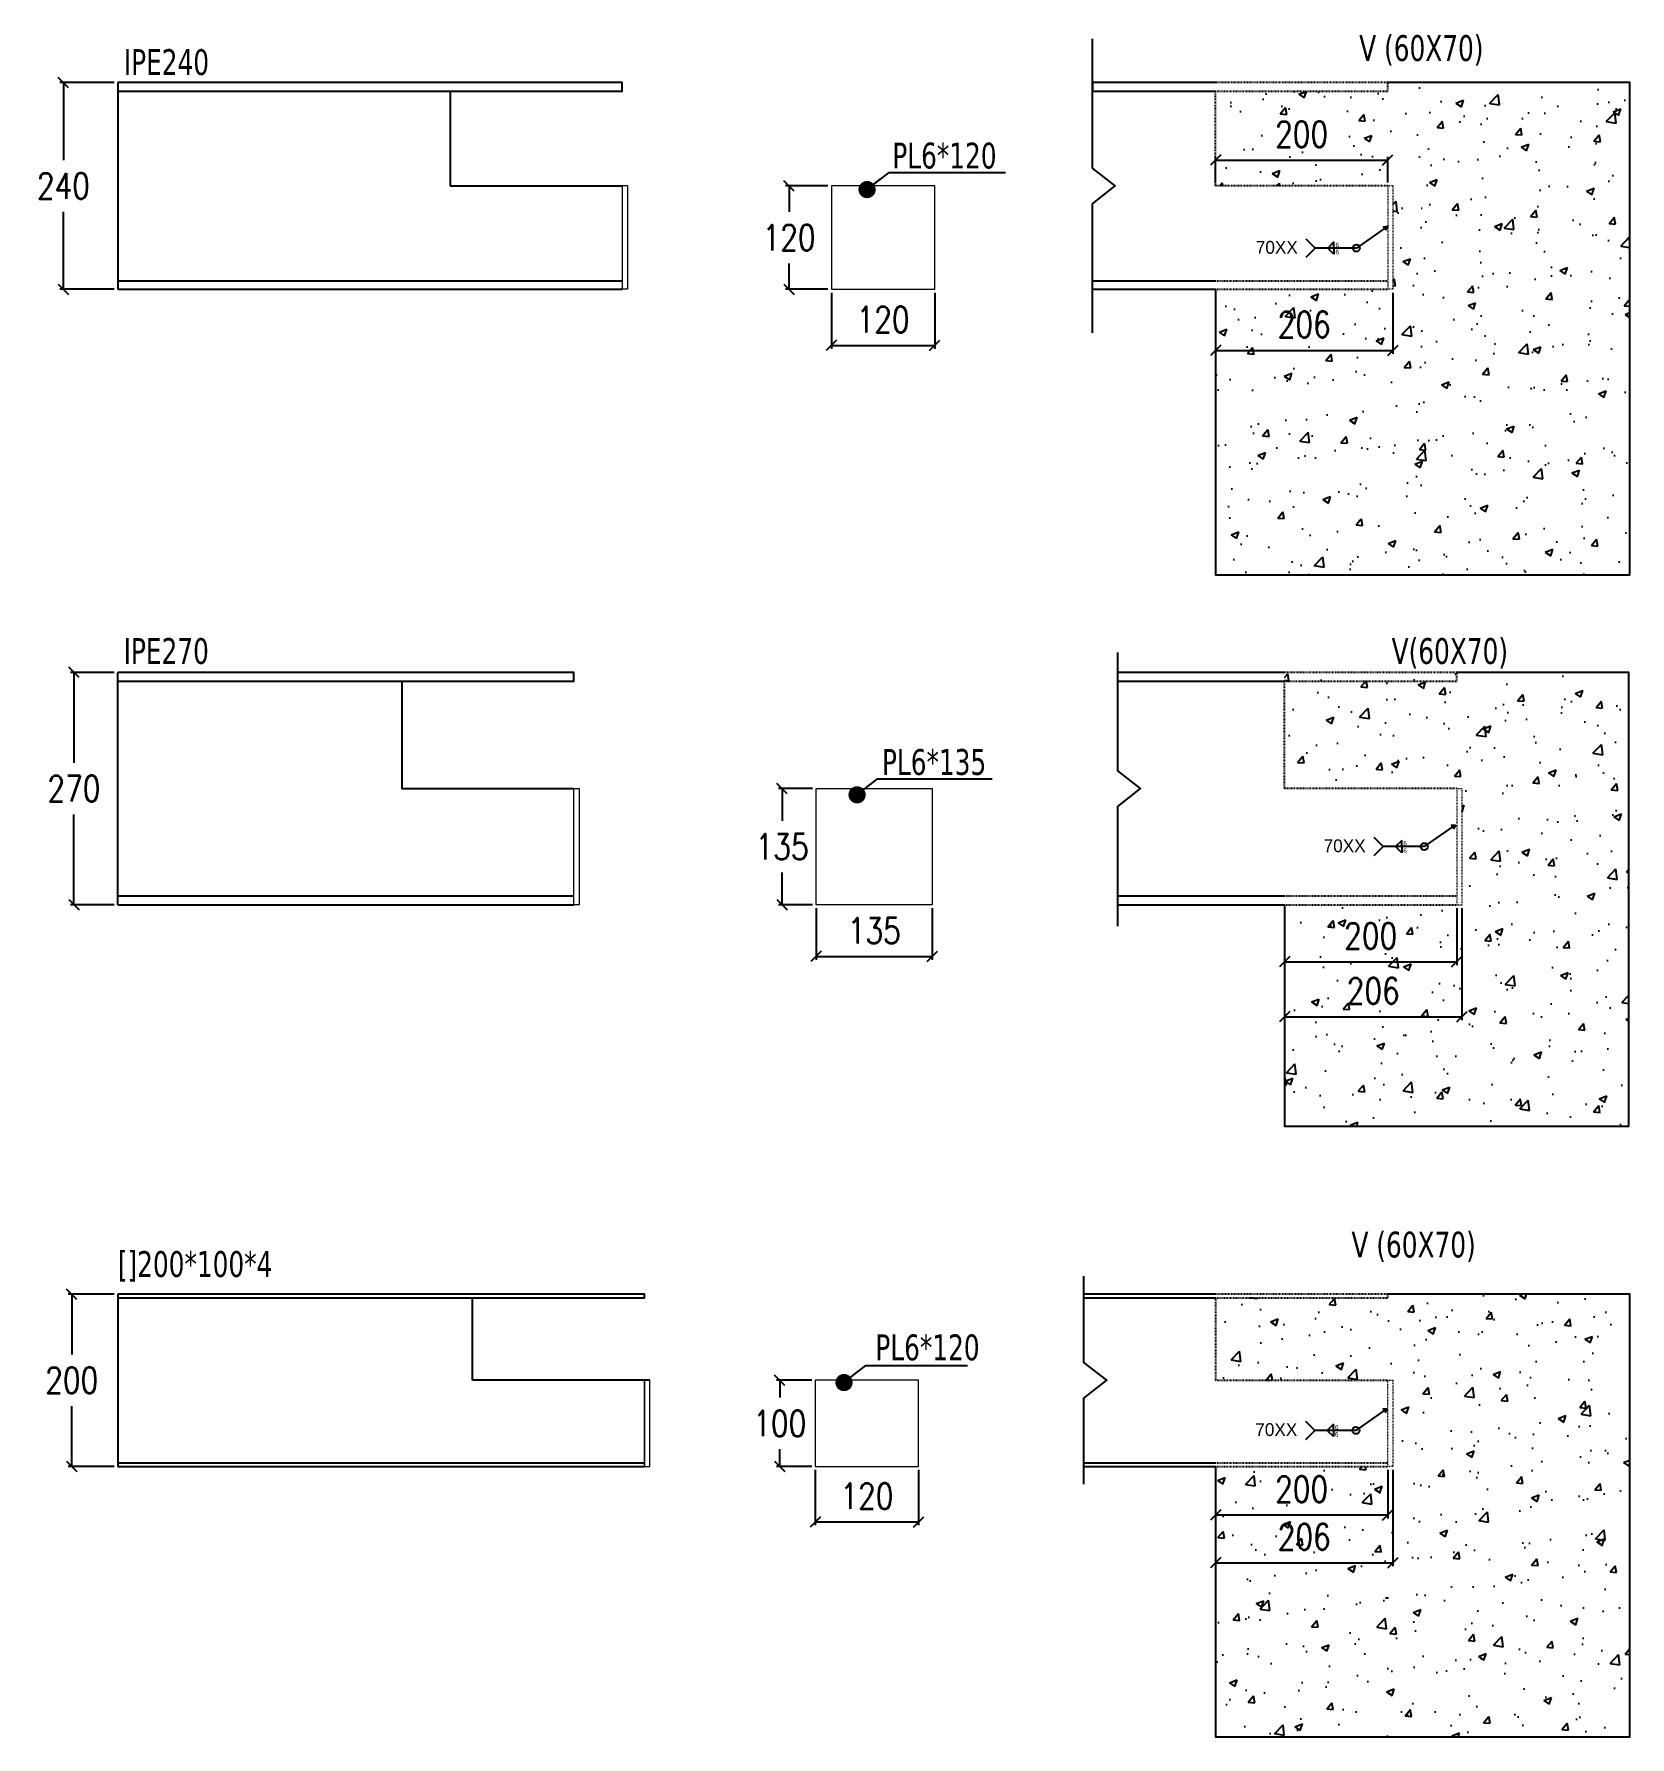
# Model space of a CAD drawing. Header units: millimetres. Extents: x -900 to 77642, y -21218 to 30657.
# Drawn here: x 4640 to 6494, y -11437 to -9459 of the extents above; entities that cross this region are included whole.
import ezdxf
from ezdxf.enums import TextEntityAlignment as Align

# ---------------------------------------------------------------- set-up
doc = ezdxf.new("R2010")
doc.units = ezdxf.units.MM
doc.header["$LTSCALE"] = 0.9
doc.linetypes.add('DXK_LINE_DOT1', pattern=[1.8814, 0.9407, -0.9407])
for name, color, linetype in [('COTAS', 8, 'Continuous'), ('PERFORACIONES', 1, 'Continuous'), ('TITULO', 3, 'Continuous')]:
    doc.layers.add(name, color=color, linetype=linetype)
doc.layers.add('P-PLATINA', color=6, linetype='Continuous', lineweight=15)
doc.styles.add('CNI_COTAS', font='romans.shx', dxfattribs={"width": 0.8})
doc.styles.add('ROMANS', font='DINGRAFO.SHX')
doc.styles.add('VERDANA', font='verdana.ttf')
doc.dimstyles.new('1.1', dxfattribs={"dimscale": 0, "dimtxt": 15, "dimasz": 20, "dimexe": 2, "dimexo": 2, "dimgap": 7, "dimtad": 1, "dimdec": 0, "dimzin": 4, "dimdsep": 46, "dimtxsty": 'CNI_COTAS', "dimblk": 'DOTSMALL', "dimcen": 0, "dimclrd": 256, "dimclrt": 3, "dimadec": 0, "dimazin": 0, "dimtfac": 1, "dimtdec": 0, "dimtmove": 2, "dimatfit": 0, "dimldrblk": 'DOT', "dimfxl": 0.05, "dimtolj": 1, "dimtzin": 0, "dimarcsym": 1})
doc.dimstyles.new('1.4', dxfattribs={"dimscale": 0, "dimtxt": 30, "dimasz": 12, "dimexe": 4, "dimexo": 4, "dimgap": 15, "dimtad": 1, "dimdec": 0, "dimzin": 4, "dimdsep": 46, "dimtxsty": 'CNI_COTAS', "dimblk": 'OBLIQUE', "dimcen": -0.09, "dimclrd": 256, "dimclrt": 3, "dimadec": 0, "dimazin": 0, "dimtfac": 1, "dimtdec": 0, "dimtmove": 2, "dimatfit": 0, "dimldrblk": 'DOT', "dimfxl": 0.05, "dimtolj": 1, "dimtzin": 0, "dimarcsym": 0})

# ---------------------------------------------------------------- blocks, each defined once
blk = doc.blocks.new('_Dot')
at = {"color": 0, "linetype": 'ByBlock', "lineweight": -2}
blk.add_line((-0.5, 0), (-1, 0), dxfattribs=at)
at = {"color": 0, "linetype": 'ByBlock', "const_width": 0.5}
blk.add_lwpolyline([(-0.25, 0, 1), (0.25, 0, 1)], format="xyb", close=True, dxfattribs=at)
blk = doc.blocks.new('_DotSmall')
at = {"color": 0, "linetype": 'ByBlock', "const_width": 0.5}
blk.add_lwpolyline([(-0.0625, 0, 1), (0.0625, 0, 1)], format="xyb", close=True, dxfattribs=at)
blk = doc.blocks.new('_Oblique')
at = {"color": 0, "linetype": 'ByBlock', "lineweight": -2}
blk.add_line((-0.5, -0.5), (0.5, 0.5), dxfattribs=at)
blk = doc.blocks.new('*D680')
at = {"layer": 'COTAS', "color": 0, "lineweight": -2, "transparency": 16777216}
for p, q in [((4732.9, -10922.7), (4679.5, -10922.7)), ((4732.9, -11122.7), (4679.5, -11122.7))]:
    blk.add_line(p, q, dxfattribs=at)
at = {"layer": 'COTAS', "lineweight": -2, "transparency": 16777216}
for p, q in [((4683.5, -10922.7), (4683.5, -10992.7)), ((4683.5, -11122.7), (4683.5, -11052.7))]:
    blk.add_line(p, q, dxfattribs=at)
at = {"layer": 'Defpoints', "color": 0, "transparency": 16777216}
for p in [(4683.5, -10922.7), (4736.9, -10922.7), (4736.9, -11122.7)]:
    blk.add_point(p, dxfattribs=at)
at = {"layer": 'COTAS', "lineweight": -2, "transparency": 16777216, "xscale": 12, "yscale": 12, "zscale": 12}
for p, rotation in [((4683.5, -10922.7), 90), ((4683.5, -11122.7), 270)]:
    blk.add_blockref('_Oblique', p, dxfattribs=dict(at, rotation=rotation))
at = {"layer": 'COTAS', "color": 3, "transparency": 16777216, "insert": (4683.5, -11022.7), "char_height": 30, "attachment_point": 5, "rotation": 0.01, "style": 'CNI_COTAS'}
blk.add_mtext('\\A1;200', dxfattribs=at)
blk = doc.blocks.new('*D649')
at = {"layer": 'COTAS', "color": 0, "lineweight": -2, "transparency": 16777216}
for p, q in [((6012.4, -11126.7), (6012.4, -11183.1)), ((6212.4, -11126.7), (6212.4, -11183.1))]:
    blk.add_line(p, q, dxfattribs=at)
at = {"layer": 'COTAS', "lineweight": -2, "transparency": 16777216}
blk.add_line((6012.4, -11179.1), (6212.4, -11179.1), dxfattribs=at)
at = {"layer": 'Defpoints', "color": 0, "transparency": 16777216}
for p in [(6012.4, -11122.7), (6212.4, -11122.7), (6212.4, -11179.1)]:
    blk.add_point(p, dxfattribs=at)
at = {"layer": 'COTAS', "lineweight": -2, "transparency": 16777216, "xscale": 12, "yscale": 12, "zscale": 12, "rotation": 180}
blk.add_blockref('_Oblique', (6012.4, -11179.1), dxfattribs=at)
at = {"layer": 'COTAS', "lineweight": -2, "transparency": 16777216, "xscale": 12, "yscale": 12, "zscale": 12}
blk.add_blockref('_Oblique', (6212.4, -11179.1), dxfattribs=at)
at = {"layer": 'COTAS', "color": 3, "transparency": 16777216, "insert": (6112.4, -11149.1), "char_height": 30, "attachment_point": 5, "style": 'CNI_COTAS'}
blk.add_mtext('\\A1;200', dxfattribs=at)
blk = doc.blocks.new('*D650')
at = {"layer": 'COTAS', "color": 0, "lineweight": -2, "transparency": 16777216}
for p, q in [((6012.4, -11126.7), (6012.4, -11238.6)), ((6218.4, -11126.7), (6218.4, -11238.6))]:
    blk.add_line(p, q, dxfattribs=at)
at = {"layer": 'COTAS', "lineweight": -2, "transparency": 16777216}
blk.add_line((6012.4, -11234.6), (6218.4, -11234.6), dxfattribs=at)
at = {"layer": 'Defpoints', "color": 0, "transparency": 16777216}
for p in [(6012.4, -11122.7), (6218.4, -11122.7), (6218.4, -11234.6)]:
    blk.add_point(p, dxfattribs=at)
at = {"layer": 'COTAS', "lineweight": -2, "transparency": 16777216, "xscale": 12, "yscale": 12, "zscale": 12, "rotation": 180}
blk.add_blockref('_Oblique', (6012.4, -11234.6), dxfattribs=at)
at = {"layer": 'COTAS', "lineweight": -2, "transparency": 16777216, "xscale": 12, "yscale": 12, "zscale": 12}
blk.add_blockref('_Oblique', (6218.4, -11234.6), dxfattribs=at)
at = {"layer": 'COTAS', "color": 3, "transparency": 16777216, "insert": (6115.4, -11204.6), "char_height": 30, "attachment_point": 5, "style": 'CNI_COTAS'}
blk.add_mtext('\\A1;206', dxfattribs=at)
blk = doc.blocks.new('*D681')
at = {"layer": 'COTAS', "color": 0, "lineweight": -2, "transparency": 16777216}
for p, q in [((5543.3, -11022.7), (5502.1, -11022.7)), ((5543.3, -11122.7), (5502.1, -11122.7))]:
    blk.add_line(p, q, dxfattribs=at)
at = {"layer": 'COTAS', "lineweight": -2, "transparency": 16777216}
for p, q in [((5506.1, -11022.7), (5506.1, -11042.7)), ((5506.1, -11122.7), (5506.1, -11102.7))]:
    blk.add_line(p, q, dxfattribs=at)
at = {"layer": 'Defpoints', "color": 0, "transparency": 16777216}
for p in [(5506.1, -11022.7), (5547.3, -11022.7), (5547.3, -11122.7)]:
    blk.add_point(p, dxfattribs=at)
at = {"layer": 'COTAS', "lineweight": -2, "transparency": 16777216, "xscale": 12, "yscale": 12, "zscale": 12}
for p, rotation in [((5506.1, -11022.7), 90), ((5506.1, -11122.7), 270)]:
    blk.add_blockref('_Oblique', p, dxfattribs=dict(at, rotation=rotation))
at = {"layer": 'COTAS', "color": 3, "transparency": 16777216, "insert": (5506.1, -11072.7), "char_height": 30, "attachment_point": 5, "rotation": 0.01, "style": 'CNI_COTAS'}
blk.add_mtext('\\A1;100', dxfattribs=at)
blk = doc.blocks.new('*D682')
at = {"layer": 'COTAS', "color": 0, "lineweight": -2, "transparency": 16777216}
for p, q in [((5547.3, -11126.7), (5547.3, -11191.1)), ((5667.3, -11126.7), (5667.3, -11191.1))]:
    blk.add_line(p, q, dxfattribs=at)
at = {"layer": 'COTAS', "lineweight": -2, "transparency": 16777216}
blk.add_line((5547.3, -11187.1), (5667.3, -11187.1), dxfattribs=at)
at = {"layer": 'Defpoints', "color": 0, "transparency": 16777216}
for p in [(5547.3, -11122.7), (5667.3, -11122.7), (5667.3, -11187.1)]:
    blk.add_point(p, dxfattribs=at)
at = {"layer": 'COTAS', "lineweight": -2, "transparency": 16777216, "xscale": 12, "yscale": 12, "zscale": 12, "rotation": 180}
blk.add_blockref('_Oblique', (5547.3, -11187.1), dxfattribs=at)
at = {"layer": 'COTAS', "lineweight": -2, "transparency": 16777216, "xscale": 12, "yscale": 12, "zscale": 12}
blk.add_blockref('_Oblique', (5667.3, -11187.1), dxfattribs=at)
at = {"layer": 'COTAS', "color": 3, "transparency": 16777216, "insert": (5607.3, -11157.1), "char_height": 30, "attachment_point": 5, "style": 'CNI_COTAS'}
blk.add_mtext('\\A1;120', dxfattribs=at)
blk = doc.blocks.new('SOLDADURA FILETE ALREDEDOR')
h = blk.add_hatch(color=256)
h.dxf.hatch_style = 1
h.paths.add_polyline_path([(5063.7, 3679), (5060.1, 3684.2), (5066.4, 3684.8)])
for p, q in [((5061.9, 3681.6), (5015.5, 3649.2)), ((5015.5, 3649.2), (4948.3, 3649.2)), ((4978.7, 3659.2), (4968.7, 3649.2)), ((4978.7, 3639.2), (4968.7, 3649.2)), ((4978.7, 3649.2), (4978.7, 3659.2)), ((4978.7, 3649.2), (4978.7, 3639.2))]:
    blk.add_line(p, q)
blk.add_lwpolyline([(5066.4, 3684.8), (5063.7, 3679), (5060.1, 3684.2)], close=True)
blk.add_lwpolyline([(4933.5, 3634.4), (4948.3, 3649.2), (4933.5, 3664)])
blk.add_circle((5015.5, 3649.2), 5.81)
at = {"layer": 'TITULO', "style": 'ROMANS'}
for s, height, p in [('70XX', 21, (4851, 3640)), ('6', 7.5, (4981.3, 3650.6)), ('6', 7.5, (4981.3, 3639))]:
    blk.add_text(s, height=height, dxfattribs=at).set_placement(p)
blk = doc.blocks.new('*D696')
at = {"layer": 'COTAS', "color": 0, "lineweight": -2, "transparency": 16777216}
for p, q in [((4732.9, -9515.3), (4669.8, -9515.3)), ((4732.9, -9755.3), (4669.8, -9755.3))]:
    blk.add_line(p, q, dxfattribs=at)
at = {"layer": 'COTAS', "lineweight": -2, "transparency": 16777216}
for p, q in [((4673.8, -9515.3), (4673.8, -9605.3)), ((4673.8, -9755.3), (4673.8, -9665.3))]:
    blk.add_line(p, q, dxfattribs=at)
at = {"layer": 'Defpoints', "color": 0, "transparency": 16777216}
for p in [(4673.8, -9515.3), (4736.9, -9515.3), (4736.9, -9755.3)]:
    blk.add_point(p, dxfattribs=at)
at = {"layer": 'COTAS', "lineweight": -2, "transparency": 16777216, "xscale": 12, "yscale": 12, "zscale": 12}
for p, rotation in [((4673.8, -9515.3), 90), ((4673.8, -9755.3), 270)]:
    blk.add_blockref('_Oblique', p, dxfattribs=dict(at, rotation=rotation))
at = {"layer": 'COTAS', "color": 3, "transparency": 16777216, "insert": (4673.8, -9635.3), "char_height": 30, "attachment_point": 5, "rotation": 0.01, "style": 'CNI_COTAS'}
blk.add_mtext('\\A1;240', dxfattribs=at)
blk = doc.blocks.new('*D659')
at = {"layer": 'COTAS', "color": 0, "lineweight": -2, "transparency": 16777216}
for p, q in [((6012.4, -9631.3), (6012.4, -9601.3)), ((6212.4, -9631.3), (6212.4, -9601.3))]:
    blk.add_line(p, q, dxfattribs=at)
at = {"layer": 'COTAS', "lineweight": -2, "transparency": 16777216}
blk.add_line((6012.4, -9605.3), (6212.4, -9605.3), dxfattribs=at)
at = {"layer": 'Defpoints', "color": 0, "transparency": 16777216}
for p in [(6212.4, -9605.3), (6012.4, -9635.3), (6212.4, -9635.3)]:
    blk.add_point(p, dxfattribs=at)
at = {"layer": 'COTAS', "lineweight": -2, "transparency": 16777216, "xscale": 12, "yscale": 12, "zscale": 12, "rotation": 180}
blk.add_blockref('_Oblique', (6012.4, -9605.3), dxfattribs=at)
at = {"layer": 'COTAS', "lineweight": -2, "transparency": 16777216, "xscale": 12, "yscale": 12, "zscale": 12}
blk.add_blockref('_Oblique', (6212.4, -9605.3), dxfattribs=at)
at = {"layer": 'COTAS', "color": 3, "transparency": 16777216, "insert": (6112.4, -9575.3), "char_height": 30, "attachment_point": 5, "style": 'CNI_COTAS'}
blk.add_mtext('\\A1;200', dxfattribs=at)
blk = doc.blocks.new('*D660')
at = {"layer": 'COTAS', "color": 0, "lineweight": -2, "transparency": 16777216}
for p, q in [((6012.4, -9759.3), (6012.4, -9830.3)), ((6218.4, -9759.3), (6218.4, -9830.3))]:
    blk.add_line(p, q, dxfattribs=at)
at = {"layer": 'COTAS', "lineweight": -2, "transparency": 16777216}
blk.add_line((6012.4, -9826.3), (6218.4, -9826.3), dxfattribs=at)
at = {"layer": 'Defpoints', "color": 0, "transparency": 16777216}
for p in [(6012.4, -9755.3), (6218.4, -9755.3), (6218.4, -9826.3)]:
    blk.add_point(p, dxfattribs=at)
at = {"layer": 'COTAS', "lineweight": -2, "transparency": 16777216, "xscale": 12, "yscale": 12, "zscale": 12, "rotation": 180}
blk.add_blockref('_Oblique', (6012.4, -9826.3), dxfattribs=at)
at = {"layer": 'COTAS', "lineweight": -2, "transparency": 16777216, "xscale": 12, "yscale": 12, "zscale": 12}
blk.add_blockref('_Oblique', (6218.4, -9826.3), dxfattribs=at)
at = {"layer": 'COTAS', "color": 3, "transparency": 16777216, "insert": (6115.4, -9796.3), "char_height": 30, "attachment_point": 5, "style": 'CNI_COTAS'}
blk.add_mtext('\\A1;206', dxfattribs=at)
blk = doc.blocks.new('*D697')
at = {"layer": 'COTAS', "color": 0, "lineweight": -2, "transparency": 16777216}
for p, q in [((5562.1, -9635.3), (5512.9, -9635.3)), ((5562.1, -9755.3), (5512.9, -9755.3))]:
    blk.add_line(p, q, dxfattribs=at)
at = {"layer": 'COTAS', "lineweight": -2, "transparency": 16777216}
for p, q in [((5516.9, -9635.3), (5516.9, -9665.3)), ((5516.9, -9755.3), (5516.9, -9725.3))]:
    blk.add_line(p, q, dxfattribs=at)
at = {"layer": 'Defpoints', "color": 0, "transparency": 16777216}
for p in [(5566.1, -9635.3), (5516.9, -9755.3), (5566.1, -9755.3)]:
    blk.add_point(p, dxfattribs=at)
at = {"layer": 'COTAS', "lineweight": -2, "transparency": 16777216, "xscale": 12, "yscale": 12, "zscale": 12}
for p, rotation in [((5516.9, -9635.3), 90), ((5516.9, -9755.3), 270)]:
    blk.add_blockref('_Oblique', p, dxfattribs=dict(at, rotation=rotation))
at = {"layer": 'COTAS', "color": 3, "transparency": 16777216, "insert": (5516.9, -9695.3), "char_height": 30, "attachment_point": 5, "rotation": 0.01, "style": 'CNI_COTAS'}
blk.add_mtext('\\A1;120', dxfattribs=at)
blk = doc.blocks.new('*D698')
at = {"layer": 'COTAS', "color": 0, "lineweight": -2, "transparency": 16777216}
for p, q in [((5566.1, -9759.3), (5566.1, -9824.5)), ((5686.1, -9759.3), (5686.1, -9824.5))]:
    blk.add_line(p, q, dxfattribs=at)
at = {"layer": 'COTAS', "lineweight": -2, "transparency": 16777216}
blk.add_line((5566.1, -9820.5), (5686.1, -9820.5), dxfattribs=at)
at = {"layer": 'Defpoints', "color": 0, "transparency": 16777216}
for p in [(5566.1, -9755.3), (5686.1, -9755.3), (5686.1, -9820.5)]:
    blk.add_point(p, dxfattribs=at)
at = {"layer": 'COTAS', "lineweight": -2, "transparency": 16777216, "xscale": 12, "yscale": 12, "zscale": 12, "rotation": 180}
blk.add_blockref('_Oblique', (5566.1, -9820.5), dxfattribs=at)
at = {"layer": 'COTAS', "lineweight": -2, "transparency": 16777216, "xscale": 12, "yscale": 12, "zscale": 12}
blk.add_blockref('_Oblique', (5686.1, -9820.5), dxfattribs=at)
at = {"layer": 'COTAS', "color": 3, "transparency": 16777216, "insert": (5626.1, -9790.5), "char_height": 30, "attachment_point": 5, "style": 'CNI_COTAS'}
blk.add_mtext('\\A1;120', dxfattribs=at)
blk = doc.blocks.new('*D699')
at = {"layer": 'COTAS', "color": 0, "lineweight": -2, "transparency": 16777216}
for p, q in [((4732.9, -10200.3), (4682, -10200.3)), ((4732.9, -10470.3), (4682, -10470.3))]:
    blk.add_line(p, q, dxfattribs=at)
at = {"layer": 'COTAS', "lineweight": -2, "transparency": 16777216}
for p, q in [((4686, -10200.3), (4686, -10305.3)), ((4686, -10470.3), (4686, -10365.3))]:
    blk.add_line(p, q, dxfattribs=at)
at = {"layer": 'Defpoints', "color": 0, "transparency": 16777216}
for p in [(4686, -10200.3), (4736.9, -10200.3), (4736.9, -10470.3)]:
    blk.add_point(p, dxfattribs=at)
at = {"layer": 'COTAS', "lineweight": -2, "transparency": 16777216, "xscale": 12, "yscale": 12, "zscale": 12}
for p, rotation in [((4686, -10200.3), 90), ((4686, -10470.3), 270)]:
    blk.add_blockref('_Oblique', p, dxfattribs=dict(at, rotation=rotation))
at = {"layer": 'COTAS', "color": 3, "transparency": 16777216, "insert": (4686, -10335.3), "char_height": 30, "attachment_point": 5, "rotation": 0.01, "style": 'CNI_COTAS'}
blk.add_mtext('\\A1;270', dxfattribs=at)
blk = doc.blocks.new('*D700')
at = {"layer": 'COTAS', "color": 0, "lineweight": -2, "transparency": 16777216}
for p, q in [((6092.6, -10474.3), (6092.6, -10540.5)), ((6292.6, -10474.3), (6292.6, -10540.5))]:
    blk.add_line(p, q, dxfattribs=at)
at = {"layer": 'COTAS', "lineweight": -2, "transparency": 16777216}
blk.add_line((6092.6, -10536.5), (6292.6, -10536.5), dxfattribs=at)
at = {"layer": 'Defpoints', "color": 0, "transparency": 16777216}
for p in [(6092.6, -10470.3), (6292.6, -10470.3), (6292.6, -10536.5)]:
    blk.add_point(p, dxfattribs=at)
at = {"layer": 'COTAS', "lineweight": -2, "transparency": 16777216, "xscale": 12, "yscale": 12, "zscale": 12, "rotation": 180}
blk.add_blockref('_Oblique', (6092.6, -10536.5), dxfattribs=at)
at = {"layer": 'COTAS', "lineweight": -2, "transparency": 16777216, "xscale": 12, "yscale": 12, "zscale": 12}
blk.add_blockref('_Oblique', (6292.6, -10536.5), dxfattribs=at)
at = {"layer": 'COTAS', "color": 3, "transparency": 16777216, "insert": (6192.6, -10506.5), "char_height": 30, "attachment_point": 5, "style": 'CNI_COTAS'}
blk.add_mtext('\\A1;200', dxfattribs=at)
blk = doc.blocks.new('*D701')
at = {"layer": 'COTAS', "color": 0, "lineweight": -2, "transparency": 16777216}
for p, q in [((6092.6, -10474.3), (6092.6, -10604.3)), ((6298.6, -10474.3), (6298.6, -10604.3))]:
    blk.add_line(p, q, dxfattribs=at)
at = {"layer": 'COTAS', "lineweight": -2, "transparency": 16777216}
blk.add_line((6092.6, -10600.3), (6298.6, -10600.3), dxfattribs=at)
at = {"layer": 'Defpoints', "color": 0, "transparency": 16777216}
for p in [(6092.6, -10470.3), (6298.6, -10470.3), (6298.6, -10600.3)]:
    blk.add_point(p, dxfattribs=at)
at = {"layer": 'COTAS', "lineweight": -2, "transparency": 16777216, "xscale": 12, "yscale": 12, "zscale": 12, "rotation": 180}
blk.add_blockref('_Oblique', (6092.6, -10600.3), dxfattribs=at)
at = {"layer": 'COTAS', "lineweight": -2, "transparency": 16777216, "xscale": 12, "yscale": 12, "zscale": 12}
blk.add_blockref('_Oblique', (6298.6, -10600.3), dxfattribs=at)
at = {"layer": 'COTAS', "color": 3, "transparency": 16777216, "insert": (6195.6, -10570.3), "char_height": 30, "attachment_point": 5, "style": 'CNI_COTAS'}
blk.add_mtext('\\A1;206', dxfattribs=at)
blk = doc.blocks.new('*D702')
at = {"layer": 'COTAS', "color": 0, "lineweight": -2, "transparency": 16777216}
for p, q in [((5544.3, -10335.3), (5504.8, -10335.3)), ((5544.3, -10470.3), (5504.8, -10470.3))]:
    blk.add_line(p, q, dxfattribs=at)
at = {"layer": 'COTAS', "lineweight": -2, "transparency": 16777216}
for p, q in [((5508.8, -10335.3), (5508.8, -10372.8)), ((5508.8, -10470.3), (5508.8, -10432.8))]:
    blk.add_line(p, q, dxfattribs=at)
at = {"layer": 'Defpoints', "color": 0, "transparency": 16777216}
for p in [(5508.8, -10335.3), (5548.3, -10335.3), (5548.3, -10470.3)]:
    blk.add_point(p, dxfattribs=at)
at = {"layer": 'COTAS', "lineweight": -2, "transparency": 16777216, "xscale": 12, "yscale": 12, "zscale": 12}
for p, rotation in [((5508.8, -10335.3), 90), ((5508.8, -10470.3), 270)]:
    blk.add_blockref('_Oblique', p, dxfattribs=dict(at, rotation=rotation))
at = {"layer": 'COTAS', "color": 3, "transparency": 16777216, "insert": (5508.8, -10402.8), "char_height": 30, "attachment_point": 5, "rotation": 0.01, "style": 'CNI_COTAS'}
blk.add_mtext('\\A1;135', dxfattribs=at)
blk = doc.blocks.new('*D703')
at = {"layer": 'COTAS', "color": 0, "lineweight": -2, "transparency": 16777216}
for p, q in [((5548.3, -10474.3), (5548.3, -10534.3)), ((5683.3, -10474.3), (5683.3, -10534.3))]:
    blk.add_line(p, q, dxfattribs=at)
at = {"layer": 'COTAS', "lineweight": -2, "transparency": 16777216}
blk.add_line((5548.3, -10530.3), (5683.3, -10530.3), dxfattribs=at)
at = {"layer": 'Defpoints', "color": 0, "transparency": 16777216}
for p in [(5548.3, -10470.3), (5683.3, -10470.3), (5683.3, -10530.3)]:
    blk.add_point(p, dxfattribs=at)
at = {"layer": 'COTAS', "lineweight": -2, "transparency": 16777216, "xscale": 12, "yscale": 12, "zscale": 12, "rotation": 180}
blk.add_blockref('_Oblique', (5548.3, -10530.3), dxfattribs=at)
at = {"layer": 'COTAS', "lineweight": -2, "transparency": 16777216, "xscale": 12, "yscale": 12, "zscale": 12}
blk.add_blockref('_Oblique', (5683.3, -10530.3), dxfattribs=at)
at = {"layer": 'COTAS', "color": 3, "transparency": 16777216, "insert": (5615.8, -10500.3), "char_height": 30, "attachment_point": 5, "style": 'CNI_COTAS'}
blk.add_mtext('\\A1;135', dxfattribs=at)

msp = doc.modelspace()

# ---------------------------------------------------------------- hatches: boundary and pattern name
at = {"layer": 'COTAS'}
h = msp.add_hatch(dxfattribs=at)
h.set_pattern_fill('AR-CONC', color=256, scale=0.5)
h.set_pattern_definition([(50, (611.18, 702.22), (91.09233, -7.96954), [9.525, -104.775]), (355, (611.18, 702.22), (-17.6217, 95.5284), [7.62, -83.8203]), (100.45144, (618.77, 701.56), (73.4706, 87.5589), [8.095, -89.0451]), (46.1842, (611.18, 727.62), (135.5395, -21.0212), [14.2875, -157.1625]), (96.6356, (622.47, 725.87), (118.702, 123.713), [12.1425, -133.5678]), (351.1842, (611.18, 727.62), (118.702, 123.713), [11.43, -125.7299]), (21, (623.88, 721.27), (75.8072, -51.1326), [9.525, -104.775]), (326, (623.88, 721.27), (30.901, 92.094), [7.62, -83.82]), (71.45144, (630.19, 717.01), (106.7082, 40.9614), [8.095, -89.045]), (37.5, (611.176, 702.224), (1.5443, 42.27752), [0, -82.804, 0, -85.09, 0, -84.1375]), (7.5, (611.176, 702.224), (33.40983, 50.09029), [0, -48.514, 0, -80.899, 0, -32.0675]), (327.5, (582.855, 702.224), (67.7953, -2.86437), [0, -31.75, 0, -99.06, 0, -131.445]), (317.5, (570.155, 702.224), (74.0646, 12.71325), [0, -41.275, 0, -65.786, 0, -93.345])])
h.paths.add_polyline_path([(6493.8, -9515.3), (6212.4, -9515.3), (6212.4, -9525.1), (6012.4, -9525.1), (6012.4, -9635.3), (6212.4, -9635.3), (6218.4, -9635.3), (6218.4, -9755.3), (6212.4, -9755.3), (6012.4, -9755.3), (6012.4, -10087.1), (6493.8, -10087.1)])
h.paths.add_polyline_path([(6077, -9818.8), (6153.7, -9818.8), (6153.7, -9773.8), (6077, -9773.8)], flags=24)
h.paths.add_polyline_path([(6074, -9597.8), (6150.7, -9597.8), (6150.7, -9552.8), (6074, -9552.8)], flags=24)
h = msp.add_hatch(dxfattribs=at)
h.set_pattern_fill('AR-CONC', color=256, scale=0.5)
h.set_pattern_definition([(50, (3176.78, 7527), (91.09233, -7.96954), [9.525, -104.775]), (355, (3176.78, 7527), (-17.6217, 95.5284), [7.62, -83.8203]), (100.45144, (3184.37, 7526.335), (73.47062, 87.55888), [8.095, -89.0451]), (46.1842, (3176.78, 7552.4), (135.5395, -21.02116), [14.2875, -157.1625]), (96.63556, (3188.08, 7550.65), (118.7021, 123.7131), [12.1425, -133.5678]), (351.18415, (3176.78, 7552.4), (118.7021, 123.7131), [11.43, -125.7299]), (21, (3189.48, 7546.05), (75.8072, -51.1326), [9.525, -104.775]), (326, (3189.48, 7546.05), (30.901, 92.094), [7.62, -83.82]), (71.45144, (3195.8, 7541.79), (106.7082, 40.9614), [8.095, -89.04497]), (37.5, (3176.78, 7527), (1.5443, 42.27752), [0, -82.804, 0, -85.09, 0, -84.1375]), (7.5, (3176.78, 7527), (33.40983, 50.09029), [0, -48.514, 0, -80.899, 0, -32.0675]), (327.5, (3148.46, 7527), (67.7953, -2.86437), [0, -31.75, 0, -99.06, 0, -131.445]), (317.5, (3135.76, 7527), (74.0646, 12.71325), [0, -41.275, 0, -65.786, 0, -93.345])])
h.paths.add_polyline_path([(6492.6, -10200.3), (6092.6, -10200.3), (6092.6, -10335.3), (6292.6, -10335.3), (6298.6, -10335.3), (6298.6, -10470.3), (6292.6, -10470.3), (6092.6, -10470.3), (6092.6, -10727.3), (6492.6, -10727.3)])
at = {"layer": 'PERFORACIONES'}
h = msp.add_hatch(dxfattribs=at)
h.set_pattern_fill('AR-CONC', color=8, scale=0.5)
h.set_pattern_definition([(50, (-17348.115, -4556.16), (91.09233, -7.96954), [9.525, -104.775]), (355, (-17348.11, -4556.16), (-17.6217, 95.52842), [7.62, -83.8203]), (100.45144, (-17340.52, -4556.82), (73.47062, 87.55888), [8.095, -89.04512]), (46.1842, (-17348.11, -4530.76), (135.5395, -21.02116), [14.2875, -157.1625]), (96.63556, (-17336.82, -4532.51), (118.7021, 123.71306), [12.1425, -133.5678]), (351.18415, (-17348.11, -4530.76), (118.7021, 123.7131), [11.43, -125.7299]), (21, (-17335.415, -4537.11), (75.8072, -51.1326), [9.525, -104.775]), (326, (-17335.41, -4537.11), (30.901, 92.094), [7.62, -83.82]), (71.45144, (-17329.1, -4541.37), (106.7082, 40.9614), [8.095, -89.04497]), (37.5, (-17348.115, -4556.157), (1.5443, 42.27752), [0, -82.804, 0, -85.09, 0, -84.1375]), (7.5, (-17348.115, -4556.157), (33.40983, 50.09029), [0, -48.514, 0, -80.899, 0, -32.0675]), (327.5, (-17376.436, -4556.157), (67.795298, -2.86437), [0, -31.75, 0, -99.06, 0, -131.445]), (317.5, (-17389.136, -4556.16), (74.06459, 12.71325), [0, -41.275, 0, -65.786, 0, -93.345])])
h.paths.add_polyline_path([(6493.8, -10922.7), (6212.4, -10922.7), (6212.4, -10926.7), (6012.4, -10926.7), (6012.4, -11022.7), (6212.4, -11022.7), (6218.4, -11022.7), (6218.4, -11122.7), (6212.4, -11122.7), (6012.4, -11122.7), (6012.4, -11437), (6493.8, -11437)])
h.paths.add_polyline_path([(6074, -11171.6), (6150.7, -11171.6), (6150.7, -11126.6), (6074, -11126.6)], flags=24)
h.paths.add_polyline_path([(6077, -11227.1), (6153.7, -11227.1), (6153.7, -11182.1), (6077, -11182.1)], flags=24)

# ---------------------------------------------------------------- linework, layer by layer
at = {"color": 2}
for p, q in [((4736.9, -9515.3), (4736.9, -9755.3)), ((5123.1, -9525.1), (5123.1, -9635.3)), ((5123.1, -9635.3), (5323.1, -9635.3)), ((4736.9, -9745.5), (5123.1, -9745.5)), ((5123.1, -9745.5), (5323.1, -9745.5)), ((5869.5, -9745.5), (6012.4, -9745.5)), ((4736.9, -9755.3), (5123.1, -9755.3)), ((5123.1, -9755.3), (5323.1, -9755.3)), ((5869.5, -9755.3), (6012.4, -9755.3)), ((4736.9, -10922.7), (4736.9, -11122.7)), ((5149.1, -11022.7), (5149.1, -10926.7)), ((5355.1, -11022.7), (5149.1, -11022.7)), ((4736.9, -11118.7), (5149.1, -11118.7)), ((4736.9, -11122.7), (5149.1, -11122.7)), ((5149.1, -11118.7), (5349.1, -11118.7)), ((5149.1, -11122.7), (5349.1, -11122.7)), ((5859.5, -11118.7), (6012.4, -11118.7)), ((5859.5, -11122.7), (6012.4, -11122.7))]:
    msp.add_line(p, q, dxfattribs=at)
at = {"color": 2, "linetype": 'DXK_LINE_DOT1'}
for p, q in [((6012.4, -9745.5), (6212.4, -9745.5)), ((6012.4, -9755.3), (6212.4, -9755.3)), ((6092.6, -10460.1), (6292.6, -10460.1)), ((6092.6, -10470.3), (6292.6, -10470.3)), ((6012.4, -11118.7), (6212.4, -11118.7)), ((6012.4, -11122.7), (6212.4, -11122.7))]:
    msp.add_line(p, q, dxfattribs=at)
at = {"color": 2, "linetype": 'Continuous'}
for p, q in [((4736.9, -10470.3), (4736.9, -10200.3)), ((4736.9, -10460.1), (5066.9, -10460.1)), ((5066.9, -10460.1), (5266.9, -10460.1)), ((5898.8, -10460.1), (6092.6, -10460.1)), ((4736.9, -10470.3), (5066.9, -10470.3)), ((5066.9, -10470.3), (5266.9, -10470.3)), ((5898.8, -10470.3), (6092.6, -10470.3))]:
    msp.add_line(p, q, dxfattribs=at)
at = {"color": 2}
for points in [[(4736.9, -9525.1), (5323.1, -9525.1), (5323.1, -9515.3), (4736.9, -9515.3)], [(6013.7, -9515.3), (5869.5, -9515.3), (5869.5, -9525.1), (6012.4, -9525.1)], [(4736.9, -10926.7), (5349.1, -10926.7), (5349.1, -10922.7), (4736.9, -10922.7)], [(6012.4, -10922.7), (5859.5, -10922.7)], [(5859.5, -10926.7), (6012.4, -10926.7)]]:
    msp.add_lwpolyline(points, dxfattribs=at)
at = {"color": 2, "linetype": 'DXK_LINE_DOT1'}
for points in [[(6012.4, -9525.1), (6212.4, -9525.1), (6212.4, -9515.3), (6013.7, -9515.3)], [(6212.4, -9635.3), (6012.4, -9635.3), (6012.4, -9635.3), (6012.4, -9525.1)], [(6092.6, -10210.5), (6292.6, -10210.5), (6292.6, -10200.3), (6092.6, -10200.3)], [(6292.6, -10335.3), (6092.6, -10335.3), (6092.6, -10210.5)], [(6012.4, -10926.7), (6212.4, -10926.7), (6212.4, -10922.7), (6012.4, -10922.7)], [(6012.4, -10926.7), (6012.4, -11022.7), (6212.4, -11022.7)]]:
    msp.add_lwpolyline(points, dxfattribs=at)
at = {"color": 2, "linetype": 'Continuous'}
for points in [[(4736.9, -10210.5), (5266.9, -10210.5), (5266.9, -10200.3), (4736.9, -10200.3)], [(6092.6, -10200.3), (5898.8, -10200.3)], [(5066.9, -10210.5), (5066.9, -10335.3), (5266.9, -10335.3)], [(5898.8, -10210.5), (6092.6, -10210.5)]]:
    msp.add_lwpolyline(points, dxfattribs=at)
at = {"layer": 'COTAS'}
for points in [[(5869.5, -9806), (5869.5, -9656), (5895.9, -9635.3), (5869.5, -9614.5), (5869.5, -9464.5)], [(5898.8, -10495.2), (5898.8, -10356.1), (5925.2, -10335.3), (5898.8, -10314.6), (5898.8, -10177.1)], [(5859.5, -11143.4), (5859.5, -11043.4), (5885.9, -11022.7), (5859.5, -11001.9), (5859.5, -10901.9)]]:
    msp.add_lwpolyline(points, dxfattribs=at)
at = {"layer": 'COTAS', "color": 1}
for points in [[(6012.4, -9755.3), (6012.4, -10087.1), (6493.8, -10087.1), (6493.8, -9515.3), (6212.4, -9515.3), (6212.4, -9515.3)], [(6092.6, -10470.3), (6092.6, -10727.3), (6492.6, -10727.3), (6492.6, -10200.3), (6292.6, -10200.3)], [(6012.4, -11122.7), (6012.4, -11437), (6493.8, -11437), (6493.8, -10922.7), (6212.4, -10922.7)]]:
    msp.add_lwpolyline(points, dxfattribs=at)
at = {"layer": 'P-PLATINA', "linetype": 'Continuous'}
for p, q in [((5329.1, -9635.3), (5323.1, -9635.3)), ((5323.1, -9635.3), (5323.1, -9755.3)), ((5329.1, -9635.3), (5329.1, -9755.3)), ((5329.1, -9755.3), (5323.1, -9755.3)), ((5349.1, -11122.7), (5349.1, -11022.7))]:
    msp.add_line(p, q, dxfattribs=at)
at = {"layer": 'P-PLATINA', "linetype": 'DXK_LINE_DOT1'}
for p, q in [((6212.4, -9635.3), (6212.4, -9755.3)), ((6218.4, -9635.3), (6212.4, -9635.3)), ((6212.4, -9635.3), (6212.4, -9755.3)), ((6218.4, -9635.3), (6218.4, -9755.3)), ((6218.4, -9755.3), (6212.4, -9755.3))]:
    msp.add_line(p, q, dxfattribs=at)
at = {"layer": 'P-PLATINA', "color": 6, "linetype": 'DXK_LINE_DOT1'}
for p, q in [((6292.6, -10335.3), (6292.6, -10470.3)), ((6292.6, -10335.3), (6298.6, -10335.3)), ((6298.6, -10335.3), (6298.6, -10470.3)), ((6292.6, -10470.3), (6298.6, -10470.3))]:
    msp.add_line(p, q, dxfattribs=at)
at = {"layer": 'P-PLATINA', "linetype": 'Continuous'}
for points in [[(5566.1, -9755.3), (5686.1, -9755.3), (5686.1, -9635.3), (5566.1, -9635.3)], [(5355.1, -11122.7), (5355.1, -11022.7), (5349.1, -11022.7), (5349.1, -11122.7)], [(5547.3, -11122.7), (5667.3, -11122.7), (5667.3, -11022.7), (5547.3, -11022.7)]]:
    msp.add_lwpolyline(points, close=True, dxfattribs=at)
at = {"layer": 'P-PLATINA', "color": 6}
msp.add_lwpolyline([(5266.9, -10470.3), (5266.9, -10335.3), (5272.9, -10335.3), (5272.9, -10470.3)], close=True, dxfattribs=at)
msp.add_lwpolyline([(5548.3, -10335.3), (5683.3, -10335.3), (5683.3, -10470.3), (5548.3, -10470.3), (5548.3, -10335.3)], dxfattribs=at)
at = {"layer": 'P-PLATINA', "linetype": 'DXK_LINE_DOT1'}
msp.add_lwpolyline([(6218.4, -11122.7), (6212.4, -11122.7), (6212.4, -11022.7), (6218.4, -11022.7)], close=True, dxfattribs=at)

# ---------------------------------------------------------------- block references
at = {"xscale": 0.7104614331683008, "yscale": 0.7104614331683008, "zscale": 0.7104614331683008}
for p in [(2612.7, -12300.1), (2691.5, -12995.3), (2612.1, -13673.5)]:
    msp.add_blockref('SOLDADURA FILETE ALREDEDOR', p, dxfattribs=at)

# ---------------------------------------------------------------- texts
at = {"color": 96, "style": 'VERDANA', "width": 0.7}
for s, p in [('V (60X70)', (6251.5, -9475.1)), ('IPE240', (4793.5, -9491.4)), ('PL6*120', (5697.4, -9600)), ('IPE270', (4793.3, -10175.5)), ('V(60X70)', (6284.6, -10175.5)), ('PL6*135', (5685.4, -10304.4)), ('V (60X70)', (6242.5, -10865)), ('[]200*100*4', (4826.8, -10887.6)), ('PL6*120', (5677.7, -10984.4))]:
    msp.add_text(s, height=30, dxfattribs=at).set_placement(p, align=Align.MIDDLE_CENTER)

# ---------------------------------------------------------------- dimensions: what is measured, and where the dimension line sits
at = {"layer": 'COTAS'}
for base, p1, p2, picture, middle in [((4673.8, -9515.3), (4736.9, -9755.3), (4736.9, -9515.3), '*D696', (4673.8, -9635.3)), ((5516.9, -9755.3), (5566.1, -9635.3), (5566.1, -9755.3), '*D697', (5516.9, -9695.3)), ((4686, -10200.3), (4736.9, -10470.3), (4736.9, -10200.3), '*D699', (4686, -10335.3)), ((5508.8, -10335.3), (5548.3, -10470.3), (5548.3, -10335.3), '*D702', (5508.8, -10402.8)), ((4683.5, -10922.7), (4736.9, -11122.7), (4736.9, -10922.7), '*D680', (4683.5, -11022.7)), ((5506.1, -11022.7), (5547.3, -11122.7), (5547.3, -11022.7), '*D681', (5506.1, -11072.7))]:
    dim = msp.add_linear_dim(base=base, p1=p1, p2=p2, angle=90, dimstyle='1.4', override={"dimscale": 1}, dxfattribs=at)
    dim.commit()
    dim.dimension.update_dxf_attribs({"geometry": picture, "text_midpoint": middle, "text_rotation": 0.01})
for base, p1, p2, picture, middle in [((6212.4, -9605.3), (6012.4, -9635.3), (6212.4, -9635.3), '*D659', (6112.4, -9575.3)), ((5686.1, -9820.5), (5566.1, -9755.3), (5686.1, -9755.3), '*D698', (5626.1, -9790.5)), ((6218.4, -9826.3), (6012.4, -9755.3), (6218.4, -9755.3), '*D660', (6115.4, -9796.3)), ((5683.3, -10530.3), (5548.3, -10470.3), (5683.3, -10470.3), '*D703', (5615.8, -10500.3)), ((6292.6, -10536.5), (6092.6, -10470.3), (6292.6, -10470.3), '*D700', (6192.6, -10506.5)), ((6298.6, -10600.3), (6092.6, -10470.3), (6298.6, -10470.3), '*D701', (6195.6, -10570.3)), ((5667.3, -11187.1), (5547.3, -11122.7), (5667.3, -11122.7), '*D682', (5607.3, -11157.1)), ((6212.4, -11179.1), (6012.4, -11122.7), (6212.4, -11122.7), '*D649', (6112.4, -11149.1)), ((6218.4, -11234.6), (6012.4, -11122.7), (6218.4, -11122.7), '*D650', (6115.4, -11204.6))]:
    dim = msp.add_linear_dim(base=base, p1=p1, p2=p2, dimstyle='1.4', override={"dimscale": 1}, dxfattribs=at)
    dim.commit()
    dim.dimension.update_dxf_attribs({"geometry": picture, "text_midpoint": middle})

# ---------------------------------------------------------------- leaders
for points in [[(5607.5, -9639.5), (5633, -9619.5), (5768.2, -9619.5)], [(5595.9, -10342.6), (5619.7, -10323.9), (5752.9, -10324)], [(5580.7, -11025.3), (5606.2, -11005.3), (5724.3, -11005.3)]]:
    msp.add_leader(points, dimstyle='1.1', override={"dimscale": 1}, dxfattribs=at)

doc.saveas('drawing.dxf')
